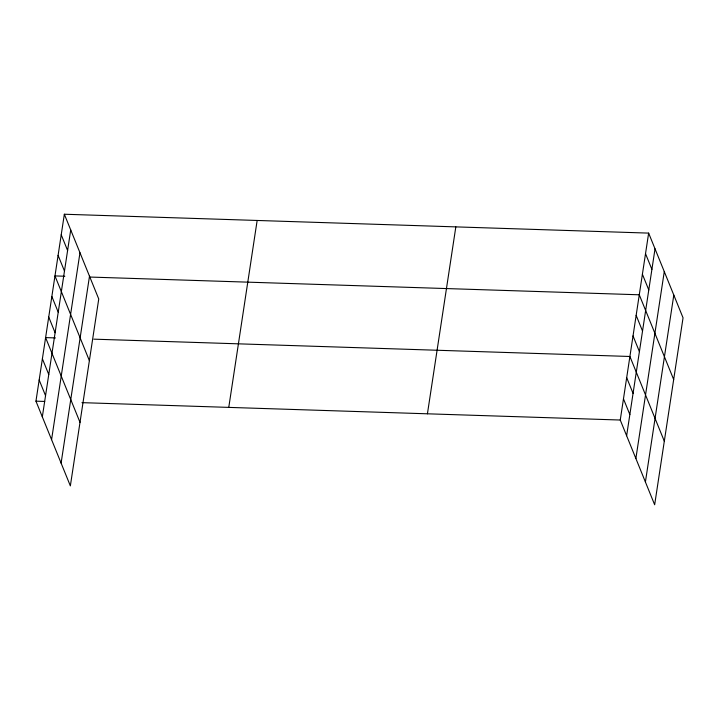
<?xml version="1.0" encoding="UTF-8"?>
<svg xmlns="http://www.w3.org/2000/svg" width="719" height="719" viewBox="0 0 719 719"><rect width="100%" height="100%" fill="white"/><g stroke="black" fill="none" stroke-linecap="round" stroke-linejoin="round"><path stroke-width="1.08" d="M64.342 214.235L98.746 298.969L70.354 485.891L35.95 401.166L64.342 214.235L648.646 233.109L683.05 317.834L654.658 504.765L620.254 420.031L648.646 233.109M42.331 416.876L70.723 229.945M51.579 439.651L79.971 252.728M61.106 463.117L89.498 276.195M228.768 407.394L257.159 220.463M427.428 413.802L455.828 226.88M626.626 435.741L655.027 248.819M635.875 458.515L664.275 271.593M645.41 481.982L673.802 295.06M64.836 276.24L54.977 275.925L89.381 360.65M90.028 277.058L639.272 294.79L673.676 379.524M55.462 337.93L45.603 337.606L80.007 422.341M93.812 339.161L629.907 356.48L664.311 441.205M35.95 401.166L44.713 401.445M81.966 402.649L620.254 420.031M645.518 253.672L651.899 269.382M642.4 274.236L648.781 289.946M636.153 315.353L642.534 331.064M633.026 335.917L639.407 351.627M626.689 377.664L633.071 393.374M623.472 398.847L629.844 414.557M61.223 234.798L67.604 250.509M58.095 255.362L64.476 271.072M51.849 296.489L58.23 312.199M48.73 317.043L55.102 332.753M42.385 358.79L48.766 374.5M39.168 379.983L45.549 395.693"/></g></svg>
